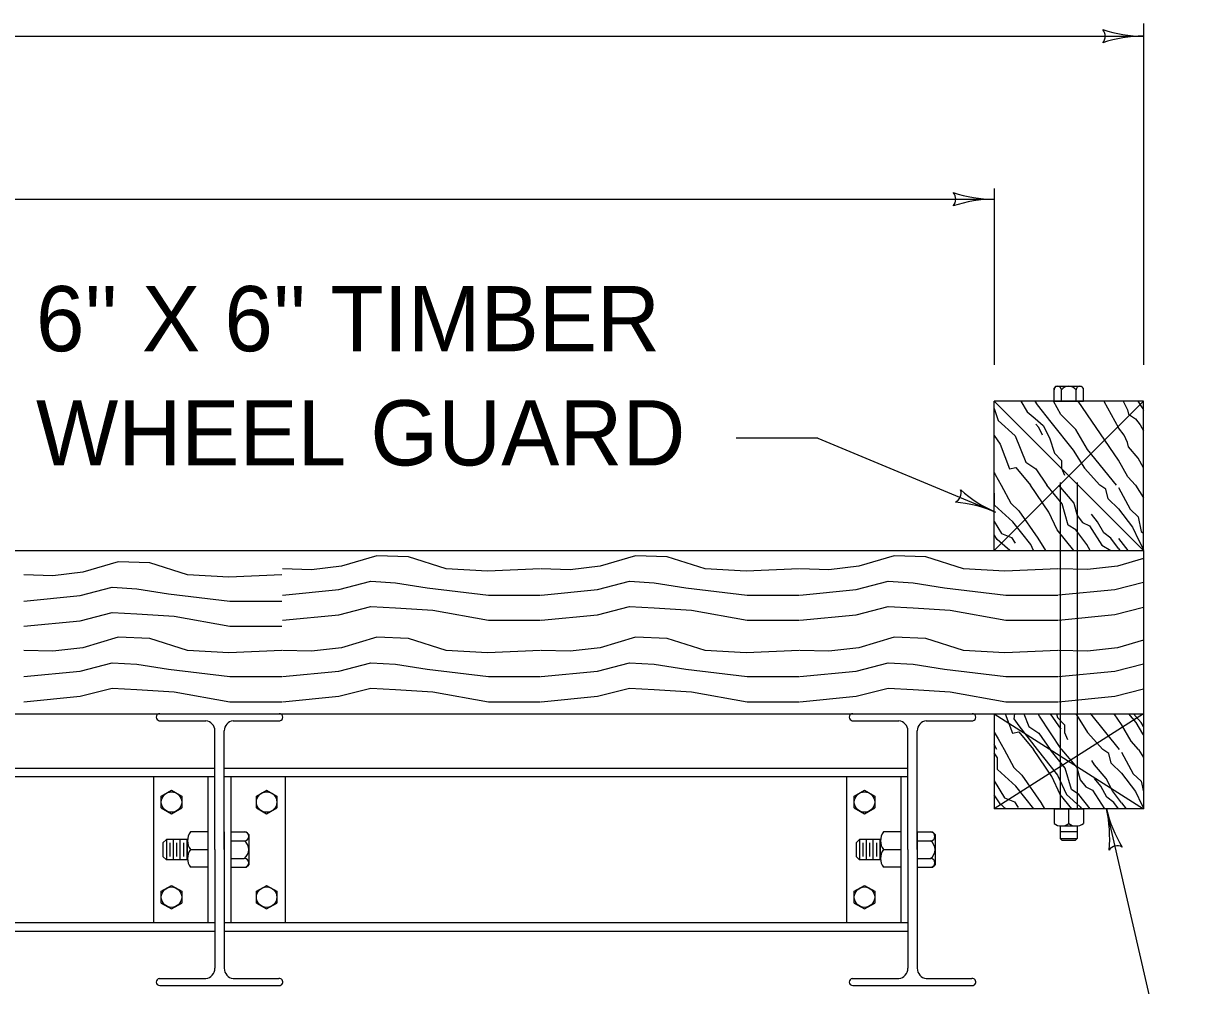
# Model space of a CAD drawing. Extents: x 999.4 to 1036.4, y 999.4 to 1022.5.
# Drawn here: x 1016.605 to 1020.211, y 1002.958 to 1005.907 of the extents above; entities that cross this region are included whole.
import ezdxf

# ---------------------------------------------------------------- set-up
doc = ezdxf.new("R2010")
doc.units = 0
doc.layers.add('Level 1', color=7, linetype='Continuous')

msp = doc.modelspace()

# ---------------------------------------------------------------- linework, layer by layer
at = {"layer": 'Level 1'}
for p, q in [((1020.0397, 1005.9072), (1020.0397, 1004.8605)), ((1013.7287, 1005.8685), (1020.0397, 1005.8685)), ((1014.5787, 1005.3685), (1019.5813, 1005.3685)), ((1019.5813, 1005.4016), (1019.5813, 1004.8605)), ((1019.7653, 1004.7885), (1019.772, 1004.7952)), ((1019.772, 1004.7952), (1019.8489, 1004.7952)), ((1019.8556, 1004.7886), (1019.8489, 1004.7952)), ((1019.7653, 1004.7496), (1019.7653, 1004.7885)), ((1019.7879, 1004.7496), (1019.7879, 1004.7838)), ((1019.833, 1004.7496), (1019.833, 1004.7838)), ((1019.8556, 1004.7496), (1019.8556, 1004.7886)), ((1019.5813, 1004.2912), (1019.5813, 1004.7496)), ((1020.0397, 1004.7496), (1019.5813, 1004.7496)), ((1019.5813, 1004.7496), (1020.0397, 1004.2912)), ((1020.0397, 1004.7496), (1019.5813, 1004.2912)), ((1019.7653, 1004.7496), (1019.8556, 1004.7496)), ((1020.0397, 1004.2912), (1020.0397, 1004.7496)), ((1019.0408, 1004.6355), (1018.7908, 1004.6355)), ((1019.0408, 1004.6355), (1019.5858, 1004.4092)), ((1019.7844, 1004.4996), (1019.7844, 1003.4996)), ((1019.8365, 1004.4996), (1019.8365, 1003.4996)), ((1007.9982, 1004.2912), (1020.0397, 1004.2912)), ((1020.0397, 1004.2912), (1020.0397, 1003.7912)), ((1007.9982, 1003.7912), (1020.0397, 1003.7912)), ((1017.023, 1003.7912), (1017.3897, 1003.7912)), ((1019.148, 1003.7912), (1019.5147, 1003.7912)), ((1019.5813, 1003.7912), (1019.5813, 1003.4996)), ((1019.5813, 1003.7912), (1020.0397, 1003.4996)), ((1020.0397, 1003.7912), (1019.5813, 1003.4996)), ((1020.0397, 1003.7912), (1020.0397, 1003.4996)), ((1017.0217, 1003.7697), (1017.1645, 1003.7697)), ((1017.2483, 1003.7697), (1017.391, 1003.7697)), ((1019.1467, 1003.7697), (1019.2895, 1003.7697)), ((1019.3733, 1003.7697), (1019.516, 1003.7697)), ((1017.1922, 1003.3746), (1017.1922, 1003.7386)), ((1017.2207, 1003.3746), (1017.2207, 1003.7386)), ((1019.3172, 1003.3746), (1019.3172, 1003.7386)), ((1019.3457, 1003.3746), (1019.3457, 1003.7386)), ((1015.0957, 1003.6245), (1017.1922, 1003.6245)), ((1017.2207, 1003.6245), (1019.3172, 1003.6245)), ((1015.0957, 1003.5983), (1017.1922, 1003.5983)), ((1017.0046, 1003.1506), (1017.0046, 1003.5983)), ((1017.1713, 1003.1506), (1017.1713, 1003.5983)), ((1017.2207, 1003.5983), (1019.3172, 1003.5983)), ((1017.2414, 1003.5984), (1017.2414, 1003.1507)), ((1017.4081, 1003.5984), (1017.4081, 1003.1507)), ((1019.1296, 1003.1506), (1019.1296, 1003.5983)), ((1019.2963, 1003.1506), (1019.2963, 1003.5983)), ((1017.0277, 1003.5023), (1017.0279, 1003.5384)), ((1017.0279, 1003.5384), (1017.0593, 1003.5565)), ((1017.0592, 1003.5564), (1017.0905, 1003.5383)), ((1017.0905, 1003.5383), (1017.0904, 1003.5023)), ((1017.3195, 1003.5023), (1017.3197, 1003.5384)), ((1017.3197, 1003.5384), (1017.351, 1003.5565)), ((1017.3509, 1003.5564), (1017.3822, 1003.5383)), ((1017.3822, 1003.5383), (1017.3822, 1003.5023)), ((1019.1527, 1003.5023), (1019.1529, 1003.5384)), ((1019.1529, 1003.5384), (1019.1843, 1003.5565)), ((1019.1842, 1003.5564), (1019.2155, 1003.5383)), ((1019.2155, 1003.5383), (1019.2154, 1003.5023)), ((1017.0277, 1003.5023), (1017.0591, 1003.4842)), ((1017.0591, 1003.4842), (1017.0904, 1003.5023)), ((1017.3195, 1003.5023), (1017.3508, 1003.4842)), ((1017.3508, 1003.4842), (1017.3822, 1003.5023)), ((1019.1527, 1003.5023), (1019.1841, 1003.4842)), ((1019.1841, 1003.4842), (1019.2154, 1003.5023)), ((1020.0397, 1003.4996), (1019.5813, 1003.4996)), ((1019.7653, 1003.4996), (1019.7653, 1003.4545)), ((1019.7653, 1003.4996), (1019.8556, 1003.4996)), ((1019.8105, 1003.4545), (1019.8105, 1003.4996)), ((1019.8556, 1003.4996), (1019.8556, 1003.4545)), ((1020.2113, 1002.2647), (1019.926, 1003.4996)), ((1017.1713, 1003.4286), (1017.1172, 1003.4286)), ((1017.1713, 1003.3203), (1017.1713, 1003.4286)), ((1017.2207, 1003.4285), (1017.2207, 1003.3202)), ((1017.2414, 1003.4286), (1017.2414, 1003.3203)), ((1017.2414, 1003.4286), (1017.2882, 1003.4286)), ((1017.2882, 1003.4286), (1017.2962, 1003.4206)), ((1017.2962, 1003.4206), (1017.2962, 1003.3283)), ((1019.2963, 1003.4286), (1019.2422, 1003.4286)), ((1019.2963, 1003.3203), (1019.2963, 1003.4286)), ((1019.3457, 1003.4285), (1019.3457, 1003.3202)), ((1019.3457, 1003.4285), (1019.3924, 1003.4285)), ((1019.3924, 1003.4285), (1019.4004, 1003.4205)), ((1019.4004, 1003.4205), (1019.4004, 1003.3282)), ((1019.7844, 1003.447), (1019.7844, 1003.409)), ((1019.7844, 1003.4297), (1019.8365, 1003.4297)), ((1019.7879, 1003.447), (1019.8331, 1003.447)), ((1019.8365, 1003.447), (1019.8365, 1003.409)), ((1017.0435, 1003.4057), (1017.0331, 1003.3953)), ((1017.0331, 1003.3953), (1017.0331, 1003.3537)), ((1017.1082, 1003.4057), (1017.0435, 1003.4057)), ((1017.0435, 1003.4057), (1017.0435, 1003.3433)), ((1017.0539, 1003.3953), (1017.0539, 1003.3537)), ((1017.0643, 1003.4057), (1017.0643, 1003.3433)), ((1017.0747, 1003.3953), (1017.0747, 1003.3537)), ((1017.0851, 1003.4057), (1017.0851, 1003.3433)), ((1017.0955, 1003.3953), (1017.0955, 1003.3537)), ((1017.1059, 1003.4057), (1017.1059, 1003.3433)), ((1017.1082, 1003.3475), (1017.1082, 1003.4017)), ((1017.2414, 1003.4016), (1017.2825, 1003.4016)), ((1019.1685, 1003.4057), (1019.1581, 1003.3953)), ((1019.1581, 1003.3953), (1019.1581, 1003.3537)), ((1019.2332, 1003.4057), (1019.1685, 1003.4057)), ((1019.1685, 1003.4057), (1019.1685, 1003.3433)), ((1019.1789, 1003.3953), (1019.1789, 1003.3537)), ((1019.1893, 1003.4057), (1019.1893, 1003.3433)), ((1019.1997, 1003.3953), (1019.1997, 1003.3537)), ((1019.2101, 1003.4057), (1019.2101, 1003.3433)), ((1019.2205, 1003.3953), (1019.2205, 1003.3537)), ((1019.2309, 1003.4057), (1019.2309, 1003.3433)), ((1019.2332, 1003.3475), (1019.2332, 1003.4017)), ((1019.3457, 1003.4015), (1019.3868, 1003.4015)), ((1019.7844, 1003.409), (1019.7896, 1003.4038)), ((1019.7844, 1003.409), (1019.8365, 1003.409)), ((1019.7896, 1003.4038), (1019.8313, 1003.4038)), ((1019.8313, 1003.4038), (1019.8365, 1003.409)), ((1017.0331, 1003.3537), (1017.0435, 1003.3433)), ((1017.1172, 1003.3745), (1017.1713, 1003.3745)), ((1017.1922, 1003.3746), (1017.1922, 1003.0105)), ((1017.2207, 1003.3746), (1017.2207, 1003.0105)), ((1017.2414, 1003.3475), (1017.2825, 1003.3475)), ((1019.1581, 1003.3537), (1019.1685, 1003.3433)), ((1019.2422, 1003.3745), (1019.2963, 1003.3745)), ((1019.3172, 1003.3746), (1019.3172, 1003.0105)), ((1019.3457, 1003.3746), (1019.3457, 1003.0105)), ((1019.3457, 1003.3474), (1019.3868, 1003.3474)), ((1017.1082, 1003.3433), (1017.0435, 1003.3433)), ((1017.1713, 1003.3203), (1017.1172, 1003.3203)), ((1017.2414, 1003.3203), (1017.2882, 1003.3203)), ((1017.2882, 1003.3203), (1017.2962, 1003.3283)), ((1019.2332, 1003.3433), (1019.1685, 1003.3433)), ((1019.2963, 1003.3203), (1019.2422, 1003.3203)), ((1019.3457, 1003.3202), (1019.3924, 1003.3202)), ((1019.3924, 1003.3202), (1019.4004, 1003.3282)), ((1017.0277, 1003.2106), (1017.0279, 1003.2467)), ((1017.0279, 1003.2467), (1017.0593, 1003.2647)), ((1017.0592, 1003.2647), (1017.0905, 1003.2466)), ((1017.0905, 1003.2466), (1017.0904, 1003.2106)), ((1017.3195, 1003.2106), (1017.3197, 1003.2467)), ((1017.3197, 1003.2467), (1017.351, 1003.2647)), ((1017.3509, 1003.2647), (1017.3822, 1003.2466)), ((1017.3822, 1003.2466), (1017.3822, 1003.2106)), ((1019.1527, 1003.2106), (1019.1529, 1003.2467)), ((1019.1529, 1003.2467), (1019.1843, 1003.2647)), ((1019.1842, 1003.2647), (1019.2155, 1003.2466)), ((1019.2155, 1003.2466), (1019.2154, 1003.2106)), ((1017.0277, 1003.2106), (1017.0591, 1003.1925)), ((1017.0591, 1003.1925), (1017.0904, 1003.2106)), ((1017.3195, 1003.2106), (1017.3508, 1003.1925)), ((1017.3508, 1003.1925), (1017.3822, 1003.2106)), ((1019.1527, 1003.2106), (1019.1841, 1003.1925)), ((1019.1841, 1003.1925), (1019.2154, 1003.2106)), ((1015.0957, 1003.1506), (1017.1922, 1003.1506)), ((1017.2207, 1003.1506), (1019.3172, 1003.1506)), ((1015.0957, 1003.1245), (1017.1922, 1003.1245)), ((1017.2207, 1003.1245), (1019.3172, 1003.1245)), ((1017.0217, 1002.9794), (1017.1645, 1002.9794)), ((1017.023, 1002.9579), (1017.3897, 1002.9579)), ((1017.2483, 1002.9794), (1017.3885, 1002.9794)), ((1019.1467, 1002.9794), (1019.2895, 1002.9794)), ((1019.148, 1002.9579), (1019.5147, 1002.9579)), ((1019.3733, 1002.9794), (1019.5135, 1002.9794))]:
    msp.add_line(p, q, dxfattribs=at)
for points in [[(1019.5813, 1004.7267), (1019.5945, 1004.6897), (1019.6462, 1004.6432), (1019.6787, 1004.5628), (1019.7094, 1004.5417), (1019.7437, 1004.4918)], [(1019.6635, 1004.7496), (1019.6826, 1004.7172), (1019.7075, 1004.696), (1019.7323, 1004.6748), (1019.7515, 1004.6368), (1019.7668, 1004.5903), (1019.7879, 1004.5671), (1019.7879, 1004.5438), (1019.7975, 1004.5227)], [(1019.706, 1004.7496), (1019.7133, 1004.7382), (1019.7556, 1004.685), (1019.8243, 1004.5987), (1019.8587, 1004.5438), (1019.9056, 1004.4918)], [(1019.9566, 1004.4918), (1019.8683, 1004.6009), (1019.832, 1004.6622), (1019.786, 1004.7087), (1019.7637, 1004.7496)], [(1019.9628, 1004.5683), (1019.8397, 1004.7496)], [(1019.9178, 1004.7496), (1019.9628, 1004.6673)], [(1019.977, 1004.7496), (1019.9907, 1004.7232), (1019.9932, 1004.7092), (1020.0147, 1004.6953), (1020.0298, 1004.6772), (1020.0397, 1004.6585)], [(1020.0228, 1004.7496), (1020.0373, 1004.7259), (1020.0397, 1004.7217)], [(1019.7304, 1004.6452), (1019.719, 1004.6685), (1019.7094, 1004.6791)], [(1020.0397, 1004.545), (1020.0235, 1004.5744), (1019.9932, 1004.6092), (1019.9907, 1004.6231), (1019.9807, 1004.6453), (1019.9628, 1004.6673)], [(1019.5813, 1004.6442), (1019.6002, 1004.6177), (1019.6289, 1004.5417), (1019.6481, 1004.5459), (1019.6934, 1004.4918)], [(1020.0148, 1004.4918), (1019.992, 1004.5174), (1019.9628, 1004.5683)], [(1019.5813, 1004.5294), (1019.5844, 1004.5243), (1019.6033, 1004.4918)], [(1019.7028, 1004.2912), (1019.6941, 1004.31), (1019.6385, 1004.3797), (1019.583, 1004.4305), (1019.583, 1004.4665), (1019.5813, 1004.4687)], [(1019.6033, 1004.4918), (1019.6327, 1004.4368), (1019.6577, 1004.4136), (1019.7152, 1004.3291), (1019.7387, 1004.2912)], [(1019.8257, 1004.2912), (1019.7745, 1004.3544), (1019.7496, 1004.4094), (1019.6934, 1004.4918)], [(1019.8766, 1004.2912), (1019.8664, 1004.31), (1019.832, 1004.3544), (1019.809, 1004.3692), (1019.7898, 1004.4347), (1019.7437, 1004.4918)], [(1019.7787, 1004.4918), (1019.8262, 1004.4368), (1019.8358, 1004.3988), (1019.853, 1004.3777), (1019.8741, 1004.3671), (1019.9124, 1004.3079), (1019.9396, 1004.2912)], [(1019.9628, 1004.4189), (1019.9316, 1004.4496), (1019.9239, 1004.4792), (1019.9056, 1004.4918)], [(1019.9628, 1004.4842), (1019.9984, 1004.4178), (1020.0233, 1004.3946), (1020.0329, 1004.3502), (1020.0397, 1004.345)], [(1020.0148, 1004.4918), (1020.0397, 1004.4526)], [(1019.9628, 1004.2975), (1019.9393, 1004.3291), (1019.9182, 1004.346), (1019.899, 1004.3797), (1019.8798, 1004.403)], [(1019.9628, 1004.4189), (1020.0061, 1004.3628), (1020.0252, 1004.3227), (1020.0397, 1004.2946)], [(1019.5813, 1004.3802), (1019.604, 1004.3438), (1019.6347, 1004.3312), (1019.6462, 1004.3142)], [(1019.6298, 1004.2912), (1019.5909, 1004.3254), (1019.5813, 1004.3392)], [(1019.9628, 1004.3284), (1019.9912, 1004.2912)], [(1019.9628, 1004.2975), (1019.9669, 1004.2912)], [(1017.3979, 1004.2165), (1017.2353, 1004.2095), (1017.1087, 1004.2166), (1016.9929, 1004.2536), (1016.8959, 1004.2572), (1016.7876, 1004.2252), (1016.6957, 1004.2142), (1016.6061, 1004.2165)], [(1018.1911, 1004.2349), (1018.0285, 1004.2279), (1017.9019, 1004.235), (1017.7861, 1004.272), (1017.6891, 1004.2756), (1017.5807, 1004.2436), (1017.4888, 1004.2326), (1017.3993, 1004.2349)], [(1018.9842, 1004.2349), (1018.8217, 1004.2279), (1018.6951, 1004.235), (1018.5793, 1004.272), (1018.4823, 1004.2756), (1018.3739, 1004.2436), (1018.282, 1004.2326), (1018.1925, 1004.2349)], [(1019.7774, 1004.2349), (1019.6148, 1004.2279), (1019.4882, 1004.235), (1019.3724, 1004.272), (1019.2754, 1004.2756), (1019.1671, 1004.2436), (1019.0752, 1004.2326), (1018.9857, 1004.2349)], [(1020.0397, 1004.2674), (1019.9602, 1004.2439), (1019.8683, 1004.2329), (1019.7788, 1004.2352)], [(1016.6061, 1004.1366), (1016.7794, 1004.1534), (1016.8776, 1004.1787), (1016.9533, 1004.1744), (1017.0502, 1004.159), (1017.2382, 1004.1366), (1017.3979, 1004.1366)], [(1017.3993, 1004.155), (1017.5726, 1004.1718), (1017.6707, 1004.1971), (1017.7465, 1004.1928), (1017.8433, 1004.1774), (1018.0313, 1004.155), (1018.1911, 1004.155)], [(1018.1925, 1004.155), (1018.3657, 1004.1718), (1018.4639, 1004.1971), (1018.5397, 1004.1928), (1018.6365, 1004.1774), (1018.8245, 1004.155), (1018.9842, 1004.155)], [(1018.9857, 1004.155), (1019.1589, 1004.1718), (1019.2571, 1004.1971), (1019.3329, 1004.1928), (1019.4297, 1004.1774), (1019.6177, 1004.155), (1019.7774, 1004.155)], [(1019.7788, 1004.1553), (1019.9521, 1004.1721), (1020.0397, 1004.1946)], [(1017.3993, 1004.0778), (1017.5726, 1004.0947), (1017.6707, 1004.1199), (1017.7465, 1004.1157), (1017.8604, 1004.1085), (1018.0313, 1004.0778), (1018.1911, 1004.0778)], [(1018.1925, 1004.0778), (1018.3657, 1004.0947), (1018.4639, 1004.1199), (1018.5397, 1004.1157), (1018.6536, 1004.1085), (1018.8245, 1004.0778), (1018.9842, 1004.0778)], [(1018.9857, 1004.0778), (1019.1589, 1004.0947), (1019.2571, 1004.1199), (1019.3329, 1004.1157), (1019.4467, 1004.1085), (1019.6177, 1004.0778), (1019.7774, 1004.0778)], [(1019.7788, 1004.0781), (1019.9521, 1004.095), (1020.0397, 1004.1175)], [(1016.6061, 1004.0594), (1016.7794, 1004.0762), (1016.8776, 1004.1015), (1016.9533, 1004.0973), (1017.0672, 1004.0901), (1017.2382, 1004.0594), (1017.3979, 1004.0594)], [(1017.3979, 1003.9849), (1017.2353, 1003.9779), (1017.1087, 1003.985), (1016.9929, 1004.022), (1016.8959, 1004.0256), (1016.7876, 1003.9936), (1016.6957, 1003.9826), (1016.6061, 1003.9849)], [(1018.1911, 1003.9849), (1018.0285, 1003.9779), (1017.9019, 1003.985), (1017.7861, 1004.022), (1017.6891, 1004.0256), (1017.5807, 1003.9936), (1017.4888, 1003.9826), (1017.3993, 1003.9849)], [(1018.9842, 1003.9849), (1018.8217, 1003.9779), (1018.6951, 1003.985), (1018.5793, 1004.022), (1018.4823, 1004.0256), (1018.3739, 1003.9936), (1018.282, 1003.9826), (1018.1925, 1003.9849)], [(1019.7774, 1003.9849), (1019.6148, 1003.9779), (1019.4882, 1003.985), (1019.3724, 1004.022), (1019.2754, 1004.0256), (1019.1671, 1003.9936), (1019.0752, 1003.9826), (1018.9857, 1003.9849)], [(1020.0397, 1004.0171), (1019.9602, 1003.9936), (1019.8683, 1003.9826), (1019.7788, 1003.9849)], [(1016.6061, 1003.905), (1016.7794, 1003.9218), (1016.8776, 1003.9471), (1016.9533, 1003.9428), (1017.0502, 1003.9274), (1017.2382, 1003.905), (1017.3979, 1003.905)], [(1017.3993, 1003.905), (1017.5726, 1003.9218), (1017.6707, 1003.9471), (1017.7465, 1003.9428), (1017.8433, 1003.9274), (1018.0313, 1003.905), (1018.1911, 1003.905)], [(1018.1925, 1003.905), (1018.3657, 1003.9218), (1018.4639, 1003.9471), (1018.5397, 1003.9428), (1018.6365, 1003.9274), (1018.8245, 1003.905), (1018.9842, 1003.905)], [(1018.9857, 1003.905), (1019.1589, 1003.9218), (1019.2571, 1003.9471), (1019.3329, 1003.9428), (1019.4297, 1003.9274), (1019.6177, 1003.905), (1019.7774, 1003.905)], [(1019.7788, 1003.905), (1019.9521, 1003.9218), (1020.0397, 1003.9443)], [(1016.6061, 1003.8278), (1016.7794, 1003.8447), (1016.8776, 1003.8699), (1016.9533, 1003.8657), (1017.0672, 1003.8585), (1017.2382, 1003.8278), (1017.3979, 1003.8278)], [(1017.3993, 1003.8278), (1017.5726, 1003.8447), (1017.6707, 1003.8699), (1017.7465, 1003.8657), (1017.8604, 1003.8585), (1018.0313, 1003.8278), (1018.1911, 1003.8278)], [(1018.1925, 1003.8278), (1018.3657, 1003.8447), (1018.4639, 1003.8699), (1018.5397, 1003.8657), (1018.6536, 1003.8585), (1018.8245, 1003.8278), (1018.9842, 1003.8278)], [(1018.9857, 1003.8278), (1019.1589, 1003.8447), (1019.2571, 1003.8699), (1019.3329, 1003.8657), (1019.4467, 1003.8585), (1019.6177, 1003.8278), (1019.7774, 1003.8278)], [(1019.7788, 1003.8278), (1019.9521, 1003.8447), (1020.0397, 1003.8672)], [(1019.6157, 1003.7912), (1019.6383, 1003.7312), (1019.6575, 1003.7354), (1019.7028, 1003.6813)], [(1019.6439, 1003.7912), (1019.6422, 1003.7756), (1019.6575, 1003.7544), (1019.7135, 1003.6813)], [(1019.6724, 1003.7912), (1019.6882, 1003.7523), (1019.7188, 1003.7312), (1019.7532, 1003.6813)], [(1019.7882, 1003.6813), (1019.7207, 1003.784), (1019.7164, 1003.7912)], [(1019.7877, 1003.7438), (1019.7542, 1003.7912)], [(1019.7725, 1003.7912), (1019.7763, 1003.7798), (1019.7973, 1003.7566), (1019.7973, 1003.7333), (1019.8069, 1003.7122)], [(1019.8313, 1003.7912), (1019.8338, 1003.7882), (1019.8682, 1003.7333), (1019.915, 1003.6813)], [(1019.966, 1003.6813), (1019.8777, 1003.7904), (1019.8773, 1003.7912)], [(1019.9722, 1003.7578), (1019.9495, 1003.7912)], [(1020.0397, 1003.7268), (1020.0379, 1003.7292), (1020.0177, 1003.7639), (1019.9952, 1003.7912)], [(1020.0397, 1003.7516), (1020.0329, 1003.7639), (1020.0091, 1003.7912)], [(1020.0242, 1003.6813), (1020.0014, 1003.7069), (1019.9722, 1003.7578)], [(1019.5813, 1003.7342), (1019.5938, 1003.7138), (1019.6127, 1003.6813)], [(1019.5898, 1003.6813), (1019.5813, 1003.6972)], [(1019.6127, 1003.6813), (1019.6422, 1003.6263), (1019.6671, 1003.6031), (1019.7246, 1003.5186), (1019.7364, 1003.4996)], [(1019.8199, 1003.4996), (1019.7839, 1003.5439), (1019.759, 1003.5989), (1019.7028, 1003.6813)], [(1019.7135, 1003.6813), (1019.7763, 1003.6031), (1019.8031, 1003.5439), (1019.8452, 1003.5058), (1019.8494, 1003.4996)], [(1019.8757, 1003.4996), (1019.8414, 1003.5439), (1019.8184, 1003.5587), (1019.7992, 1003.6242), (1019.7532, 1003.6813)], [(1019.7882, 1003.6813), (1019.8357, 1003.6263), (1019.8452, 1003.5883), (1019.8624, 1003.5672), (1019.8835, 1003.5566), (1019.9204, 1003.4996)], [(1019.9722, 1003.6084), (1019.941, 1003.6391), (1019.9333, 1003.6687), (1019.915, 1003.6813)], [(1019.9722, 1003.6737), (1020.0078, 1003.6073), (1020.0327, 1003.5841), (1020.0397, 1003.552)], [(1020.0242, 1003.6813), (1020.0397, 1003.657)], [(1019.7034, 1003.4996), (1019.6479, 1003.5692), (1019.5924, 1003.62), (1019.5924, 1003.656), (1019.5813, 1003.6707)], [(1019.9722, 1003.5179), (1019.9448, 1003.5545), (1019.9257, 1003.5925), (1019.8892, 1003.6348), (1019.8816, 1003.6475)], [(1019.9722, 1003.6084), (1020.0155, 1003.5523), (1020.0347, 1003.5122), (1020.0397, 1003.5025)], [(1019.5813, 1003.5849), (1019.6134, 1003.5333), (1019.6441, 1003.5207), (1019.6556, 1003.5037)], [(1019.9628, 1003.4996), (1019.9487, 1003.5186), (1019.9276, 1003.5355), (1019.9084, 1003.5692), (1019.8892, 1003.5925)], [(1019.6178, 1003.4996), (1019.6003, 1003.5149), (1019.5813, 1003.5423)], [(1019.9722, 1003.5179), (1019.9862, 1003.4996)]]:
    msp.add_lwpolyline(points, dxfattribs=at)
for centre in [(1017.0592, 1003.5203), (1017.3509, 1003.5203), (1019.1842, 1003.5203), (1017.0592, 1003.2286), (1017.3509, 1003.2286), (1019.1842, 1003.2286)]:
    msp.add_circle(centre, 0.0313, dxfattribs=at)
for centre, radius, start, end in [((1019.891, 1005.8685), 0.0313, 318.7746, 40.8913), ((1020.0397, 1006.2594), 0.3909, 251.3472, 269.9939), ((1020.0397, 1005.4776), 0.3909, 90, 108.6688), ((1020.0397, 1005.4776), 0.3909, 89.9878, 90), ((1019.4327, 1005.3685), 0.0313, 318.7746, 40.8913), ((1019.5813, 1004.9776), 0.3909, 90, 108.6688), ((1019.5813, 1005.7594), 0.3909, 251.3472, 269.9939), ((1019.5813, 1004.9776), 0.3909, 89.9878, 90), ((1019.7766, 1004.7839), 0.0113, 0, 180), ((1019.8105, 1004.767), 0.0281, 36.7993, 143.2007), ((1019.8443, 1004.7839), 0.0113, 0, 180), ((1019.4492, 1004.4679), 0.0313, 295.5558, 17.6725), ((1019.74, 1004.7685), 0.3909, 228.1284, 246.7751), ((1019.4317, 1004.0499), 0.3909, 66.7812, 85.45), ((1019.4317, 1004.0499), 0.3909, 66.769, 66.7812), ((1017.023, 1003.7804), 0.0108, 90, 263.2985), ((1017.3898, 1003.7804), 0.0108, 276.6777, 90), ((1019.148, 1003.7804), 0.0108, 90, 263.2985), ((1019.5148, 1003.7804), 0.0108, 276.6777, 90), ((1017.1609, 1003.7386), 0.0313, 0, 83.3184), ((1017.252, 1003.7386), 0.0313, 96.6865, 180), ((1019.2859, 1003.7386), 0.0313, 0, 83.3184), ((1019.377, 1003.7386), 0.0313, 96.6865, 180), ((1020.3069, 1003.5876), 0.3909, 192.9979, 193.0101), ((1020.3069, 1003.5876), 0.3909, 193.0101, 211.6789), ((1019.5451, 1003.4116), 0.3909, 354.3573, 13.004), ((1017.1536, 1003.4016), 0.0454, 143.4051, 216.5949), ((1017.2826, 1003.4151), 0.0135, 270, 90), ((1019.2786, 1003.4016), 0.0454, 143.4051, 216.5949), ((1019.3868, 1003.415), 0.0135, 270, 90), ((1019.7879, 1003.4849), 0.0379, 233.4051, 306.5949), ((1019.833, 1003.4849), 0.0379, 233.4051, 306.5949), ((1017.2624, 1003.3745), 0.0338, 306.7993, 53.2007), ((1019.3666, 1003.3744), 0.0338, 306.7993, 53.2007), ((1019.9594, 1003.3547), 0.0313, 61.7847, 143.9014), ((1017.1536, 1003.3474), 0.0454, 143.4051, 216.5949), ((1017.2826, 1003.3339), 0.0135, 270, 90), ((1019.2786, 1003.3474), 0.0454, 143.4051, 216.5949), ((1019.3868, 1003.3338), 0.0135, 270, 90), ((1017.1609, 1003.0105), 0.0313, 276.7115, 0), ((1017.252, 1003.0105), 0.0313, 180, 263.3241), ((1019.2859, 1003.0105), 0.0313, 276.7115, 0), ((1019.377, 1003.0105), 0.0313, 180, 263.3241), ((1017.023, 1002.9687), 0.0108, 96.7015, 270), ((1017.3898, 1002.9687), 0.0108, 270, 96.9964), ((1019.148, 1002.9687), 0.0108, 96.7015, 270), ((1019.5148, 1002.9687), 0.0108, 270, 96.9964)]:
    msp.add_arc(centre, radius, start, end, dxfattribs=at)

# ---------------------------------------------------------------- texts
for s, p in [("6'' X 6'' TIMBER", (1016.6436, 1004.9024)), ('WHEEL GUARD', (1016.6436, 1004.5524))]:
    msp.add_text(s, height=0.2, dxfattribs=at).set_placement(p)

doc.saveas('drawing.dxf')
